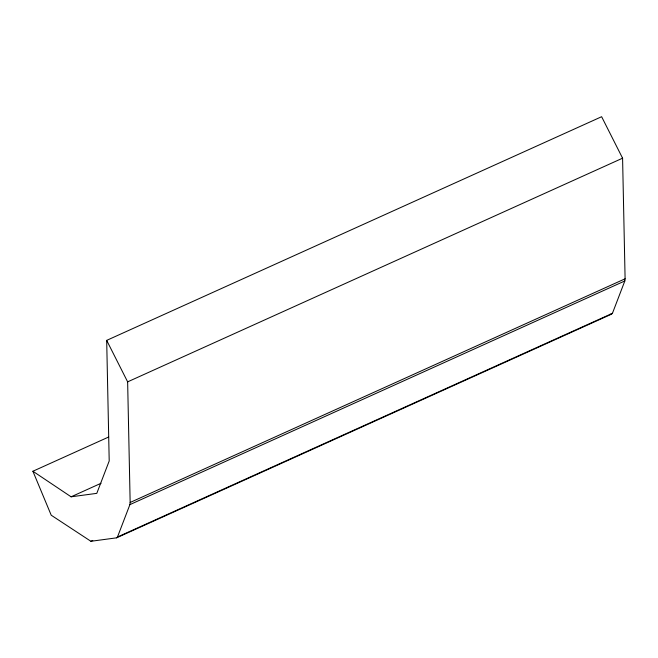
<?xml version="1.0" encoding="UTF-8"?>
<svg xmlns="http://www.w3.org/2000/svg" width="658" height="658" viewBox="0 0 658 658"><rect width="100%" height="100%" fill="white"/><g stroke="black" fill="none" stroke-linecap="round" stroke-linejoin="round"><path stroke-width="0.99" d="M116.598 537.833L117.486 536.994L129.897 504.628L130.152 502.465L127.636 381.862L106.686 340.383L601.626 116.713L622.583 158.191L625.1 278.795L624.837 280.958L612.433 313.323L611.545 314.162L116.598 537.833L90.911 541.287L51.217 515.214L32.9 471.243L108.685 437.002M127.636 381.862L622.583 158.191M32.9 471.243L71.097 496.806L101.044 483.276M130.152 502.465L625.1 278.795M129.897 504.628L624.837 280.958M90.911 541.287L92.778 540.448M117.486 536.994L612.433 313.323M609.571 314.425L611.545 314.162M71.097 496.806L96.792 493.352L109.203 460.978L106.686 340.383"/></g></svg>
